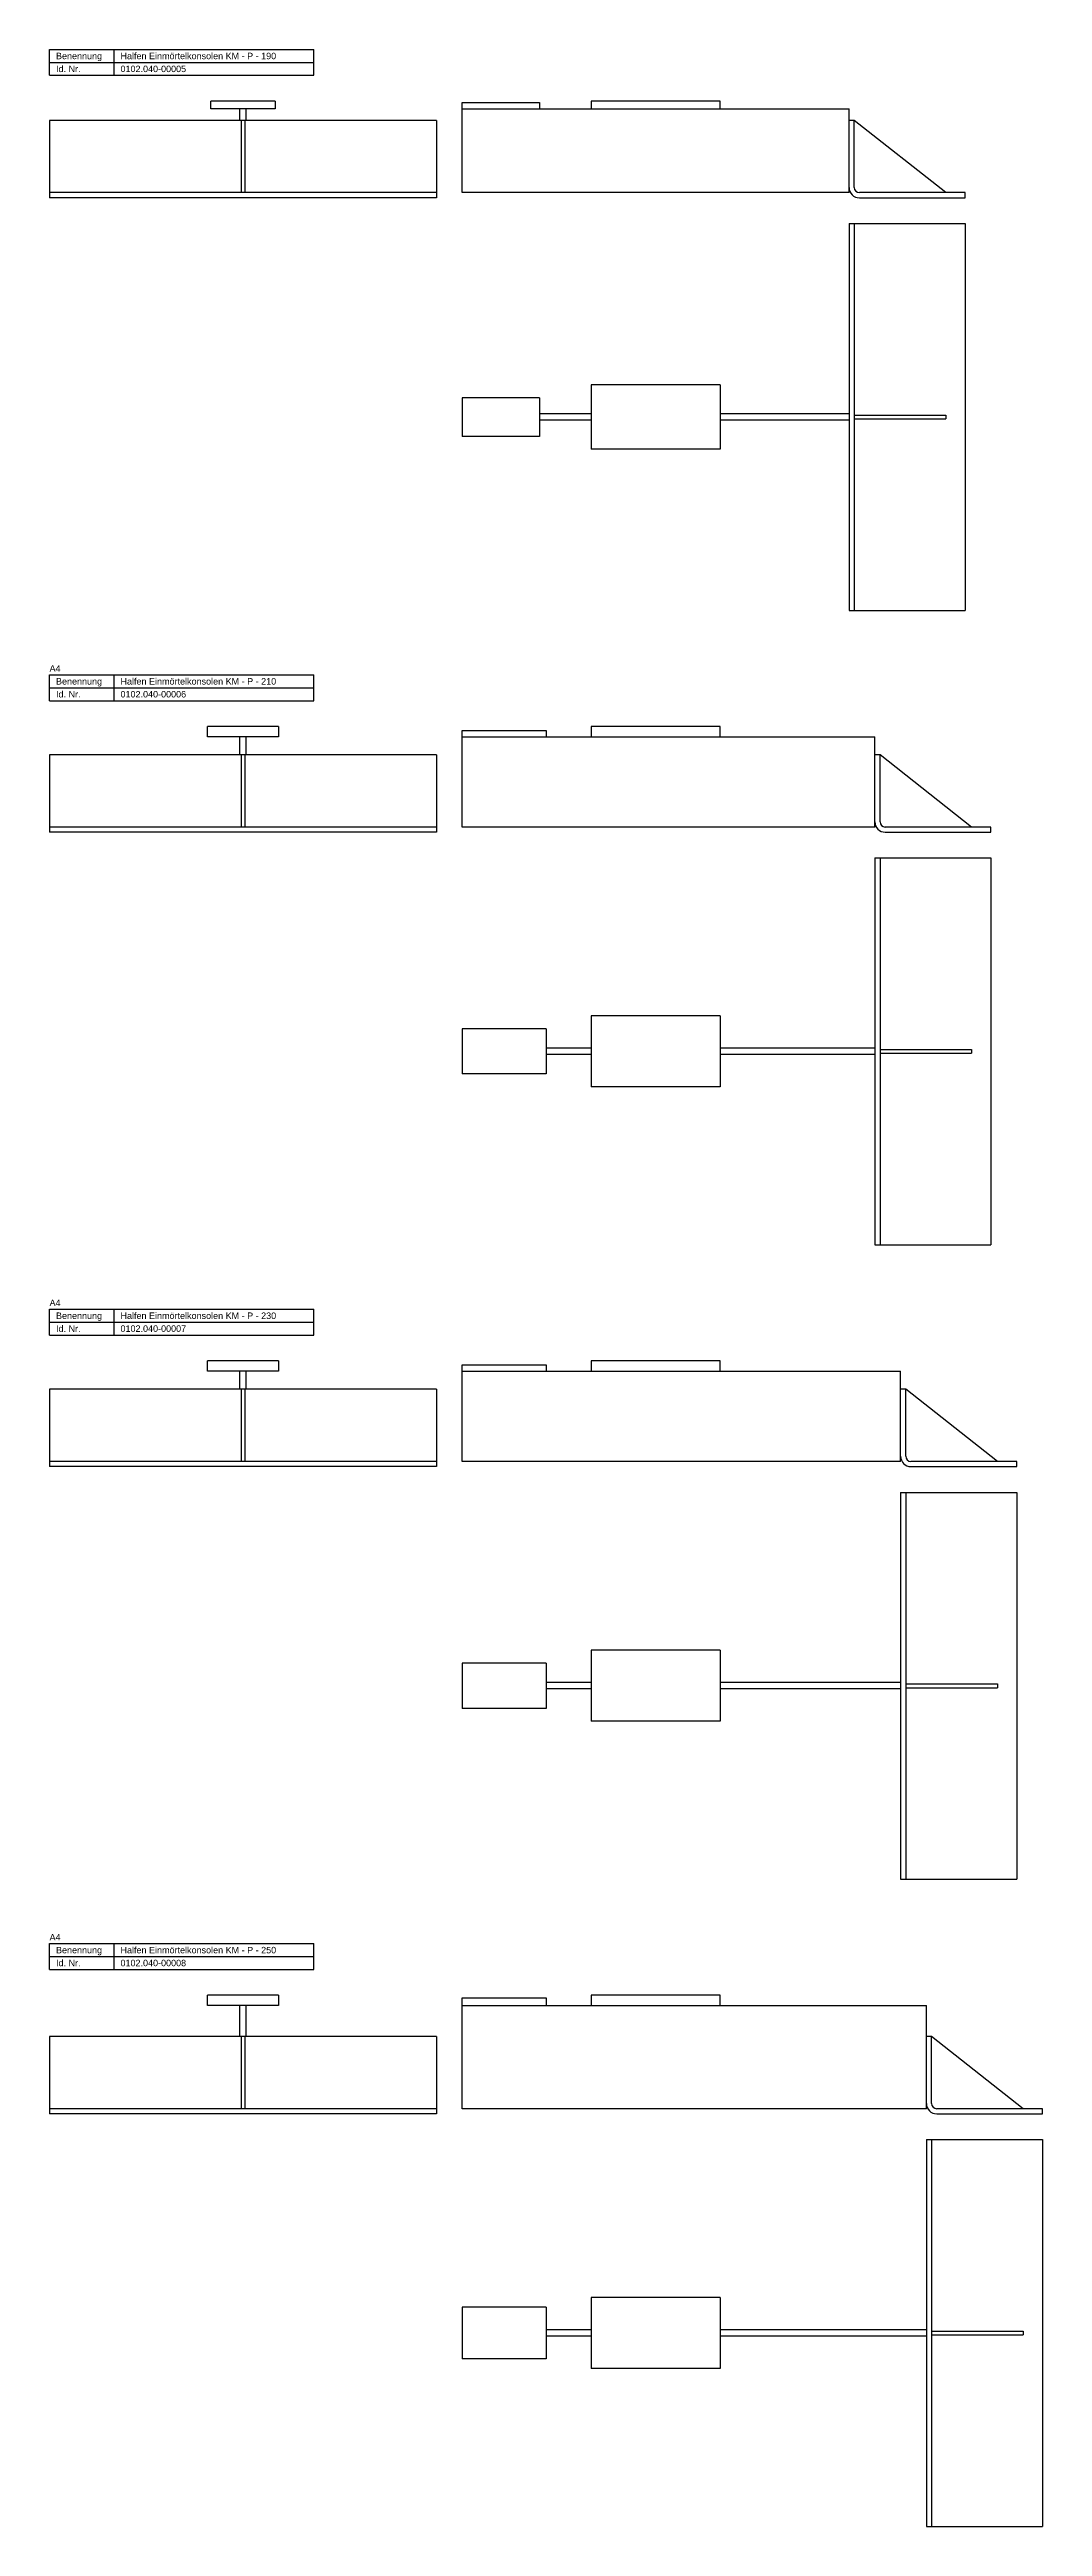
# Model space of a CAD drawing. Header units: millimetres. Extents: x 3 to 783, y -3567 to 271.
# Drawn here: x 13 to 783, y -3567 to -1646 of the extents above; entities that cross this region are included whole.
import ezdxf

# ---------------------------------------------------------------- set-up
doc = ezdxf.new("R2010")
doc.units = ezdxf.units.MM
doc.layers.add('HALFEN-KONSOLANKER', color=2, linetype='CONTINUOUS')
doc.styles.add('ARIAL50', font='ARIAL.TTF', dxfattribs={"height": 5})

msp = doc.modelspace()

# ---------------------------------------------------------------- linework, layer by layer
at = {"layer": 'HALFEN-KONSOLANKER'}
for p, q in [((13.4, -1645.8), (218.4, -1645.8)), ((13.4, -1665.8), (13.4, -1645.8)), ((63.4, -1665.8), (63.4, -1645.8)), ((218.4, -1665.8), (218.4, -1645.8)), ((13.4, -1655.8), (218.4, -1655.8)), ((13.4, -1665.8), (218.4, -1665.8)), ((188.4, -1685.8), (138.4, -1685.8)), ((138.4, -1691.8), (138.4, -1685.8)), ((188.4, -1685.8), (188.4, -1691.8)), ((333.4, -1756.8), (333.4, -1686.8)), ((333.4, -1686.8), (393.4, -1686.8)), ((393.4, -1686.8), (393.4, -1691.8)), ((533.4, -1685.8), (433.4, -1685.8)), ((433.4, -1685.8), (433.4, -1691.8)), ((533.4, -1691.8), (533.4, -1685.8)), ((313.4, -1700.8), (13.4, -1700.8)), ((13.4, -1700.8), (13.4, -1760.8)), ((188.4, -1691.8), (138.4, -1691.8)), ((160.9, -1700.8), (160.9, -1691.8)), ((161.9, -1700.8), (161.9, -1756.8)), ((164.9, -1700.8), (164.9, -1756.8)), ((165.9, -1700.8), (165.9, -1691.8)), ((313.4, -1700.8), (313.4, -1760.8)), ((333.4, -1691.8), (633.4, -1691.8)), ((633.4, -1756.8), (633.4, -1691.8)), ((637.4, -1700.8), (633.4, -1700.8)), ((708.4, -1756.8), (637.4, -1700.8)), ((637.4, -1752.8), (637.4, -1700.8)), ((313.4, -1756.8), (13.4, -1756.8)), ((313.4, -1760.8), (13.4, -1760.8)), ((633.4, -1756.8), (333.4, -1756.8)), ((723.4, -1756.8), (641.4, -1756.8)), ((641.4, -1760.8), (723.4, -1760.8)), ((723.4, -1760.8), (723.4, -1756.8)), ((633.4, -1780.8), (633.4, -2080.8)), ((633.4, -1780.8), (723.4, -1780.8)), ((637.4, -1780.8), (637.4, -2080.8)), ((723.4, -1780.8), (723.4, -2080.8)), ((333.4, -1915.8), (333.4, -1945.8)), ((393.4, -1915.8), (333.4, -1915.8)), ((393.4, -1915.8), (393.4, -1945.8)), ((433.4, -1905.8), (433.4, -1955.8)), ((533.4, -1905.8), (433.4, -1905.8)), ((533.4, -1905.8), (533.4, -1955.8)), ((433.4, -1928.3), (393.4, -1928.3)), ((433.4, -1933.3), (393.4, -1933.3)), ((633.4, -1928.3), (533.4, -1928.3)), ((633.4, -1933.3), (533.4, -1933.3)), ((637.4, -1929.3), (708.4, -1929.3)), ((637.4, -1932.3), (708.4, -1932.3)), ((708.4, -1929.3), (708.4, -1932.3)), ((393.4, -1945.8), (333.4, -1945.8)), ((533.4, -1955.8), (433.4, -1955.8)), ((633.4, -2080.8), (723.4, -2080.8)), ((13.4, -2130.8), (218.4, -2130.8)), ((13.4, -2150.8), (13.4, -2130.8)), ((63.4, -2150.8), (63.4, -2130.8)), ((218.4, -2150.8), (218.4, -2130.8)), ((13.4, -2140.8), (218.4, -2140.8)), ((13.4, -2150.8), (218.4, -2150.8)), ((190.9, -2170.8), (135.9, -2170.8)), ((135.9, -2178.8), (135.9, -2170.8)), ((190.9, -2178.8), (135.9, -2178.8)), ((160.9, -2192.8), (160.9, -2178.8)), ((165.9, -2192.8), (165.9, -2178.8)), ((190.9, -2170.8), (190.9, -2178.8)), ((333.4, -2248.8), (333.4, -2173.8)), ((333.4, -2173.8), (398.4, -2173.8)), ((333.4, -2178.8), (653.4, -2178.8)), ((398.4, -2173.8), (398.4, -2178.8)), ((533.4, -2170.8), (433.4, -2170.8)), ((433.4, -2170.8), (433.4, -2178.8)), ((533.4, -2178.8), (533.4, -2170.8)), ((653.4, -2248.8), (653.4, -2178.8)), ((313.4, -2192.8), (13.4, -2192.8)), ((13.4, -2192.8), (13.4, -2252.8)), ((161.9, -2192.8), (161.9, -2248.8)), ((164.9, -2192.8), (164.9, -2248.8)), ((313.4, -2192.8), (313.4, -2252.8)), ((657.4, -2192.8), (653.4, -2192.8)), ((728.4, -2248.8), (657.4, -2192.8)), ((657.4, -2244.8), (657.4, -2192.8)), ((313.4, -2248.8), (13.4, -2248.8)), ((313.4, -2252.8), (13.4, -2252.8)), ((653.4, -2248.8), (333.4, -2248.8)), ((743.4, -2248.8), (661.4, -2248.8)), ((661.4, -2252.8), (743.4, -2252.8)), ((743.4, -2252.8), (743.4, -2248.8)), ((653.4, -2272.8), (653.4, -2572.8)), ((653.4, -2272.8), (743.4, -2272.8)), ((657.4, -2272.8), (657.4, -2572.8)), ((743.4, -2272.8), (743.4, -2572.8)), ((433.4, -2395.3), (433.4, -2450.3)), ((533.4, -2395.3), (433.4, -2395.3)), ((533.4, -2395.3), (533.4, -2450.3)), ((398.4, -2405.3), (333.4, -2405.3)), ((333.4, -2405.3), (333.4, -2440.3)), ((398.4, -2405.3), (398.4, -2440.3)), ((433.4, -2420.3), (398.4, -2420.3)), ((653.4, -2420.3), (533.4, -2420.3)), ((433.4, -2425.3), (398.4, -2425.3)), ((653.4, -2425.3), (533.4, -2425.3)), ((657.4, -2421.3), (728.4, -2421.3)), ((657.4, -2424.3), (728.4, -2424.3)), ((728.4, -2421.3), (728.4, -2424.3)), ((398.4, -2440.3), (333.4, -2440.3)), ((533.4, -2450.3), (433.4, -2450.3)), ((653.4, -2572.8), (743.4, -2572.8)), ((13.4, -2622.8), (218.4, -2622.8)), ((13.4, -2642.8), (13.4, -2622.8)), ((63.4, -2642.8), (63.4, -2622.8)), ((218.4, -2642.8), (218.4, -2622.8)), ((13.4, -2632.8), (218.4, -2632.8)), ((13.4, -2642.8), (218.4, -2642.8)), ((190.9, -2662.8), (135.9, -2662.8)), ((135.9, -2670.8), (135.9, -2662.8)), ((190.9, -2662.8), (190.9, -2670.8)), ((333.4, -2740.8), (333.4, -2665.8)), ((333.4, -2665.8), (398.4, -2665.8)), ((398.4, -2665.8), (398.4, -2670.8)), ((533.4, -2662.8), (433.4, -2662.8)), ((433.4, -2662.8), (433.4, -2670.8)), ((533.4, -2670.8), (533.4, -2662.8)), ((313.4, -2684.8), (13.4, -2684.8)), ((13.4, -2684.8), (13.4, -2744.8)), ((190.9, -2670.8), (135.9, -2670.8)), ((160.9, -2684.8), (160.9, -2670.8)), ((161.9, -2684.8), (161.9, -2740.8)), ((164.9, -2684.8), (164.9, -2740.8)), ((165.9, -2684.8), (165.9, -2670.8)), ((313.4, -2684.8), (313.4, -2744.8)), ((333.4, -2670.8), (673.4, -2670.8)), ((673.4, -2740.8), (673.4, -2670.8)), ((677.4, -2684.8), (673.4, -2684.8)), ((748.4, -2740.8), (677.4, -2684.8)), ((677.4, -2736.8), (677.4, -2684.8)), ((313.4, -2740.8), (13.4, -2740.8)), ((313.4, -2744.8), (13.4, -2744.8)), ((673.4, -2740.8), (333.4, -2740.8)), ((763.4, -2740.8), (681.4, -2740.8)), ((681.4, -2744.8), (763.4, -2744.8)), ((763.4, -2744.8), (763.4, -2740.8)), ((673.4, -2764.8), (673.4, -3064.8)), ((673.4, -2764.8), (763.4, -2764.8)), ((677.4, -2764.8), (677.4, -3064.8)), ((763.4, -2764.8), (763.4, -3064.8)), ((398.4, -2897.3), (333.4, -2897.3)), ((333.4, -2897.3), (333.4, -2932.3)), ((398.4, -2897.3), (398.4, -2932.3)), ((533.4, -2887.3), (433.4, -2887.3)), ((433.4, -2887.3), (433.4, -2942.3)), ((533.4, -2887.3), (533.4, -2942.3)), ((433.4, -2912.3), (398.4, -2912.3)), ((433.4, -2917.3), (398.4, -2917.3)), ((673.4, -2912.3), (533.4, -2912.3)), ((673.4, -2917.3), (533.4, -2917.3)), ((677.4, -2913.3), (748.4, -2913.3)), ((677.4, -2916.3), (748.4, -2916.3)), ((748.4, -2913.3), (748.4, -2916.3)), ((398.4, -2932.3), (333.4, -2932.3)), ((533.4, -2942.3), (433.4, -2942.3)), ((673.4, -3064.8), (763.4, -3064.8)), ((13.4, -3114.8), (218.4, -3114.8)), ((13.4, -3134.8), (13.4, -3114.8)), ((13.4, -3124.8), (218.4, -3124.8)), ((63.4, -3134.8), (63.4, -3114.8)), ((218.4, -3134.8), (218.4, -3114.8)), ((13.4, -3134.8), (218.4, -3134.8)), ((135.9, -3162.8), (135.9, -3154.8)), ((190.9, -3154.8), (135.9, -3154.8)), ((190.9, -3162.8), (135.9, -3162.8)), ((160.9, -3186.8), (160.9, -3162.8)), ((165.9, -3186.8), (165.9, -3162.8)), ((190.9, -3154.8), (190.9, -3162.8)), ((333.4, -3242.8), (333.4, -3156.8)), ((333.4, -3156.8), (398.4, -3156.8)), ((333.4, -3162.8), (693.4, -3162.8)), ((398.4, -3156.8), (398.4, -3162.8)), ((433.4, -3154.8), (433.4, -3162.8)), ((533.4, -3154.8), (433.4, -3154.8)), ((533.4, -3162.8), (533.4, -3154.8)), ((693.4, -3242.8), (693.4, -3162.8)), ((313.4, -3186.8), (13.4, -3186.8)), ((13.4, -3186.8), (13.4, -3246.8)), ((161.9, -3186.8), (161.9, -3242.8)), ((164.9, -3186.8), (164.9, -3242.8)), ((313.4, -3186.8), (313.4, -3246.8)), ((697.4, -3186.8), (693.4, -3186.8)), ((768.4, -3242.8), (697.4, -3186.8)), ((697.4, -3238.8), (697.4, -3186.8)), ((313.4, -3242.8), (13.4, -3242.8)), ((693.4, -3242.8), (333.4, -3242.8)), ((783.4, -3242.8), (701.4, -3242.8)), ((783.4, -3246.8), (783.4, -3242.8)), ((313.4, -3246.8), (13.4, -3246.8)), ((701.4, -3246.8), (783.4, -3246.8)), ((693.4, -3266.8), (693.4, -3566.8)), ((693.4, -3266.8), (783.4, -3266.8)), ((697.4, -3266.8), (697.4, -3566.8)), ((783.4, -3266.8), (783.4, -3566.8)), ((398.4, -3396.8), (333.4, -3396.8)), ((333.4, -3396.8), (333.4, -3436.8)), ((398.4, -3396.8), (398.4, -3436.8)), ((533.4, -3389.3), (433.4, -3389.3)), ((433.4, -3389.3), (433.4, -3444.3)), ((533.4, -3389.3), (533.4, -3444.3)), ((433.4, -3414.3), (398.4, -3414.3)), ((433.4, -3419.3), (398.4, -3419.3)), ((693.4, -3414.3), (533.4, -3414.3)), ((693.4, -3419.3), (533.4, -3419.3)), ((697.4, -3415.3), (768.4, -3415.3)), ((697.4, -3418.3), (768.4, -3418.3)), ((768.4, -3415.3), (768.4, -3418.3)), ((398.4, -3436.8), (333.4, -3436.8)), ((533.4, -3444.3), (433.4, -3444.3)), ((693.4, -3566.8), (783.4, -3566.8))]:
    msp.add_line(p, q, dxfattribs=at)
for centre, radius in [((641.4, -1752.8), 8), ((641.4, -1752.8), 4), ((661.4, -2244.8), 8), ((661.4, -2244.8), 4), ((681.4, -2736.8), 8), ((681.4, -2736.8), 4), ((701.4, -3238.8), 8), ((701.4, -3238.8), 4)]:
    msp.add_arc(centre, radius, 180, 270, dxfattribs=at)

# ---------------------------------------------------------------- texts
at = {"layer": 'HALFEN-KONSOLANKER', "style": 'ARIAL50'}
for s, p in [('Benennung', (18.4, -1653.3)), ('Halfen Einmörtelkonsolen KM - P - 190', (68.4, -1653.3)), ('Id. Nr.', (18.4, -1663.3)), ('0102.040-00005', (68.4, -1663.3)), ('A4', (13.4, -2128.3)), ('Benennung', (18.4, -2138.3)), ('Id. Nr.', (18.4, -2148.3)), ('0102.040-00006', (68.4, -2148.3)), ('Halfen Einmörtelkonsolen KM - P - 210', (68.4, -2138.3)), ('A4', (13.4, -2620.3)), ('Benennung', (18.4, -2630.3)), ('Halfen Einmörtelkonsolen KM - P - 230', (68.4, -2630.3)), ('Id. Nr.', (18.4, -2640.3)), ('0102.040-00007', (68.4, -2640.3)), ('A4', (13.4, -3112.3)), ('Benennung', (18.4, -3122.3)), ('Id. Nr.', (18.4, -3132.3)), ('0102.040-00008', (68.4, -3132.3)), ('Halfen Einmörtelkonsolen KM - P - 250', (68.4, -3122.3))]:
    msp.add_text(s, height=5, dxfattribs=at).set_placement(p)

doc.saveas('drawing.dxf')
